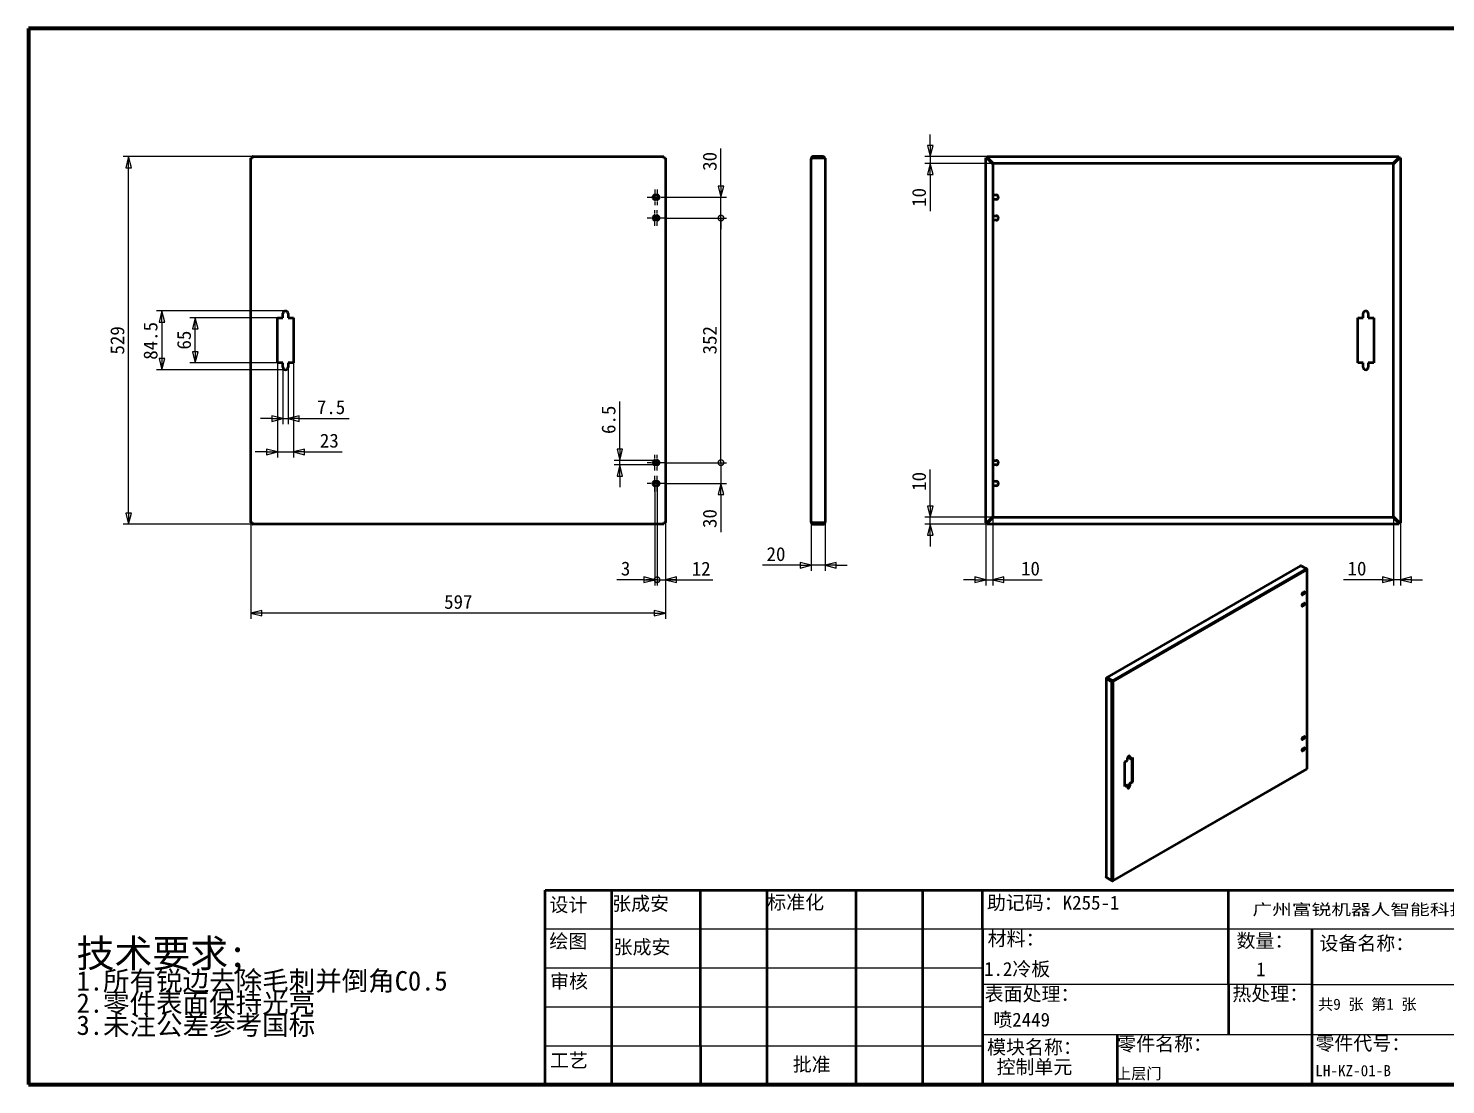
# Model space of a CAD drawing. Header units: millimetres. Extents: x 80 to 3394, y 80 to 1600.
# Drawn here: x 80 to 2121, y 80 to 1600 of the extents above; entities that cross this region are included whole.
import ezdxf
from ezdxf.enums import TextEntityAlignment as Align

# ---------------------------------------------------------------- set-up
doc = ezdxf.new("R2010")
doc.units = ezdxf.units.MM
doc.header["$LTSCALE"] = 8
doc.linetypes.add('CHAIN', pattern=[0.3543, 0.2362, -0.0295, 0.0591, -0.0295])
for name, color, linetype, lineweight in [('中心标记 (ISO)', 1, 'Continuous', 25), ('中心线 (ISO)', 1, 'Continuous', 25), ('可见 (ISO)', 7, 'Continuous', 50), ('可见窄的 (ISO)', 7, 'Continuous', 35), ('图框 (ISO)', 7, 'Continuous', 70), ('尺寸 (ISO)', 5, 'Continuous', 25), ('标题 (ISO)', 7, 'Continuous', 50), ('符号 (ISO)', 7, 'Continuous', 25)]:
    doc.layers.add(name, color=color, linetype=linetype, lineweight=lineweight)
doc.styles.add('文本样式126', font='', dxfattribs={"width": 1.3})
doc.styles.add('文本样式19', font='tahoma.ttf')
doc.styles.add('文本样式91', font='')
doc.styles.add('注释文本 (ISO)', font='')
doc.styles.get('文本样式126').set_extended_font_data('FangSong')
doc.styles.get('文本样式91').set_extended_font_data('FangSong')
doc.styles.get('注释文本 (ISO)').set_extended_font_data('FangSong')
doc.dimstyles.new('默认 (GB)', dxfattribs={"dimscale": 8, "dimtxt": 2.5, "dimasz": 2, "dimexe": 1, "dimexo": 0, "dimgap": 0.75, "dimtad": 1, "dimtoh": 1, "dimrnd": 1e-08, "dimdsep": 46, "dimtxsty": '注释文本 (ISO)', "dimblk": 'Filled-2', "dimcen": 0.09, "dimdle": 10, "dimclrd": 256, "dimclre": 256, "dimclrt": 256, "dimaunit": 1, "dimadec": 3, "dimazin": 2, "dimtfac": 0.52, "dimtmove": 0, "dimatfit": 3, "dimldrblk": 'Filled-1', "dimfxl": 0, "dimtolj": 1, "dimlwd": -1, "dimlwe": -1, "dimarcsym": 0})

# ---------------------------------------------------------------- blocks, each defined once
blk = doc.blocks.new('图框 A3-A4')
at = {"layer": '图框 (ISO)'}
for p, q in [((287, 200), (10, 200)), ((10, 200), (10, 10)), ((287, 10), (287, 200)), ((10, 10), (287, 10))]:
    blk.add_line(p, q, dxfattribs=at)
blk = doc.blocks.new('标题栏 GB1')
at = {"layer": '标题 (ISO)'}
for p, q in [((194.57, 65.23), (194.57, 72.23)), ((194.57, 72.23), (378.57, 72.23)), ((206.57, 65.23), (206.57, 72.23)), ((222.57, 65.23), (222.57, 72.23)), ((234.57, 65.23), (234.57, 72.23)), ((250.57, 65.23), (250.57, 72.23)), ((262.57, 65.23), (262.57, 72.23)), ((273.31, 65.23), (273.31, 72.23)), ((317.57, 65.23), (317.57, 72.23)), ((378.57, 72.23), (378.57, 65.23)), ((194.57, 37.23), (194.57, 65.23)), ((206.57, 37.23), (206.57, 65.23)), ((222.57, 44.23), (222.57, 65.23)), ((234.57, 37.23), (234.57, 65.23)), ((250.57, 37.23), (250.57, 65.23)), ((262.57, 37.23), (262.57, 65.23)), ((273.31, 65.23), (273.31, 37.23)), ((317.57, 55.23), (317.57, 65.23)), ((378.57, 65.23), (378.57, 37.23)), ((317.57, 55.23), (317.57, 46.23)), ((366.57, 53.06), (362.57, 52.06)), ((362.57, 52.06), (362.57, 49.06)), ((366.57, 48.06), (366.57, 53.06)), ((362.57, 49.06), (366.57, 48.06)), ((297.57, 46.23), (297.57, 37.23)), ((222.57, 44.23), (222.57, 37.23)), ((378.57, 37.23), (194.57, 37.23))]:
    blk.add_line(p, q, dxfattribs=at)
at = {"layer": '标题 (ISO)', "lineweight": 25}
for p, q in [((194.57, 65.23), (273.31, 65.23)), ((273.31, 65.23), (378.57, 65.23)), ((194.57, 58.23), (273.31, 58.23)), ((332.57, 55.23), (273.31, 55.23)), ((332.57, 55.23), (378.57, 55.23)), ((360.57, 55.23), (360.57, 46.23)), ((194.57, 51.23), (273.31, 51.23)), ((372.58, 53.56), (372.58, 47.56)), ((361.32, 50.56), (367.88, 50.56)), ((368.55, 50.56), (370.07, 50.56)), ((370.07, 50.56), (376.97, 50.56)), ((273.31, 46.23), (378.57, 46.23)), ((360.57, 46.23), (360.57, 37.23)), ((194.57, 44.23), (273.31, 44.23))]:
    blk.add_line(p, q, dxfattribs=at)
at = {"layer": '标题 (ISO)', "lineweight": 50}
blk.add_line((332.57, 65.23), (332.57, 37.23), dxfattribs=at)
at = {"layer": '标题 (ISO)'}
for radius in [2.5, 1.5]:
    blk.add_circle((372.57, 50.56), radius, dxfattribs=at)
at = {"layer": '标题 (ISO)', "style": '文本样式126', "width": 1.3}
blk.add_text('广州富锐机器人智能科技有限公司', height=2, dxfattribs=at).set_placement((348.5, 68.73), align=Align.MIDDLE_CENTER)
at = {"layer": '标题 (ISO)', "char_height": 2.5, "style": '注释文本 (ISO)'}
for s, insert, attachment_point in [('\\f仿宋|b0|i0;标准化', (234.57, 71.28), 1), ('助记码：K255-1', (274.11, 71.21), 1), ('\\f仿宋|b0|i0;设计', (195.38, 70.83), 1), ('张成安', (206.66, 71.05), 1), ('\\f仿宋|b0|i0;绘图', (195.35, 64.28), 1), ('\\f仿宋|b0|i0;材料：', (274.24, 64.72), 1), ('\\f仿宋|b0|i0;数量：', (319.04, 64.37), 1), ('张成安', (206.92, 63.22), 1), ('\\f仿宋|b0|i0;审核', (195.48, 57.07), 1), ('\\f仿宋|b0|i0;热处理：', (318.29, 54.82), 1), ('\\f仿宋|b0|i0;零件名称：', (297.57, 45.8), 1), ('\\f仿宋|b0|i0;零件代号：', (333.25, 45.9), 1), ('\\f仿宋|b0|i0;批准', (242.57, 40.73), 5)]:
    blk.add_mtext(s, dxfattribs=dict(at, insert=insert, attachment_point=attachment_point))
at = {"layer": '标题 (ISO)', "char_height": 2.5, "attachment_point": 1, "line_spacing_factor": 0.856364, "style": '注释文本 (ISO)'}
for s, insert in [('设备名称：\\P', (333.96, 63.91)), ('模块名称：\\P 控制单元', (274.14, 45.23))]:
    blk.add_mtext(s, dxfattribs=dict(at, insert=insert))
at = {"layer": '标题 (ISO)', "attachment_point": 1, "style": '注释文本 (ISO)'}
for s, insert, char_height, width in [('\\f仿宋|b0|i0;表面处理：', (273.7, 54.78), 2.5, 18.7135), ('\\f仿宋|b0|i0;\\H2.0000;共9 张 第1 张', (333.72, 52.69), 2, 27.2374), ('  共 3 套', (358.32, 43.18), 2.5, 17.7919), ('\\f仿宋|b0|i0;工艺', (195.45, 42.85), 2.5, 7.4854)]:
    blk.add_mtext(s, dxfattribs=dict(at, insert=insert, char_height=char_height, width=width))
at = {"layer": '标题 (ISO)'}
for tag, p, height, style in [('材料_001', (273.59, 56.78), 2.5, '注释文本 (ISO)'), ('描述_001', (333.22, 38.74), 2, '文本样式91'), ('零件代号_001', (297.35, 38.22), 2, '文本样式91')]:
    blk.add_attdef(tag, p, '', height=height, dxfattribs=dict(at, style=style))
at = {"layer": '标题 (ISO)', "style": '文本样式91'}
blk.add_attdef('热处理', text='', height=2, dxfattribs=at).set_placement((318.2, 50.63), align=Align.TOP_LEFT)
at = {"layer": '标题 (ISO)', "style": '文本样式19'}
for tag, p in [('工程核准人', (256.57, 40.73)), ('工程批准日期', (267.94, 40.73))]:
    blk.add_attdef(tag, text='', height=1, dxfattribs=at).set_placement(p, align=Align.MIDDLE_CENTER)
blk = doc.blocks.new('Filled-2')
at = {"color": 0}
for p, q in [((0, 0), (-1, 0.25)), ((-1, 0.25), (-1, -0.25)), ((-1, 0), (0, 0)), ((-1, -0.25), (0, 0))]:
    blk.add_line(p, q, dxfattribs=at)
at = {"color": 0, "flags": 128}
blk.add_lwpolyline([(-1, -0.25), (0, 0)], dxfattribs=at)
at = {"color": 0}
blk.add_solid([(-1, -0.25), (0, 0), (-1, 0.25), (-1, -0.25)], dxfattribs=at)
blk = doc.blocks.new('*D8')
at = {"layer": 'Defpoints', "color": 0}
for p in [(400.3, 888.9), (997.3, 888.9), (400.3, 758.5)]:
    blk.add_point(p, dxfattribs=at)
at = {"layer": '尺寸 (ISO)'}
for p, q in [((400.3, 888.9), (400.3, 750.5)), ((997.3, 888.9), (997.3, 750.5)), ((981.3, 758.5), (416.3, 758.5))]:
    blk.add_line(p, q, dxfattribs=at)
at = {"layer": '尺寸 (ISO)', "xscale": 16, "yscale": 16, "zscale": 16, "rotation": 180}
blk.add_blockref('Filled-2', (400.3, 758.5), dxfattribs=at)
at = {"layer": '尺寸 (ISO)', "xscale": 16, "yscale": 16, "zscale": 16}
blk.add_blockref('Filled-2', (997.3, 758.5), dxfattribs=at)
at = {"layer": '尺寸 (ISO)', "insert": (678.7, 784.7), "char_height": 20, "attachment_point": 1, "style": '注释文本 (ISO)'}
blk.add_mtext('\\A1;597', dxfattribs=at)
blk = doc.blocks.new('Filled-1')
at = {"color": 0}
for p, q in [((0, 0), (-1, 0.125)), ((-1, 0.125), (-1, -0.125)), ((-1, 0), (0, 0)), ((-1, -0.125), (0, 0))]:
    blk.add_line(p, q, dxfattribs=at)
at = {"color": 0, "flags": 128}
blk.add_lwpolyline([(-1, -0.125), (0, 0)], dxfattribs=at)
at = {"color": 0}
blk.add_solid([(-1, -0.125), (0, 0), (-1, 0.125), (-1, -0.125)], dxfattribs=at)
blk = doc.blocks.new('*D9')
at = {"layer": 'Defpoints', "color": 0}
for p in [(224.3, 1415.5), (402.7, 1415.5), (402.7, 886.5)]:
    blk.add_point(p, dxfattribs=at)
at = {"layer": '尺寸 (ISO)'}
for p, q in [((402.7, 1415.5), (216.3, 1415.5)), ((224.3, 902.5), (224.3, 1399.5)), ((402.7, 886.5), (216.3, 886.5))]:
    blk.add_line(p, q, dxfattribs=at)
at = {"layer": '尺寸 (ISO)', "xscale": 16, "yscale": 16, "zscale": 16}
for p, rotation in [((224.3, 1415.5), 90), ((224.3, 886.5), 270)]:
    blk.add_blockref('Filled-2', p, dxfattribs=dict(at, rotation=rotation))
at = {"layer": '尺寸 (ISO)', "insert": (198.1, 1130.6), "char_height": 20, "attachment_point": 1, "rotation": 90, "style": '注释文本 (ISO)'}
blk.add_mtext('\\A1;529', dxfattribs=at)
blk = doc.blocks.new('*D10')
at = {"layer": 'Defpoints', "color": 0}
for p in [(450.3, 1193.3), (272.3, 1108.8), (450.3, 1108.8)]:
    blk.add_point(p, dxfattribs=at)
at = {"layer": '尺寸 (ISO)'}
for p, q in [((450.3, 1193.3), (264.3, 1193.3)), ((272.3, 1177.3), (272.3, 1124.8)), ((450.3, 1108.8), (264.3, 1108.8))]:
    blk.add_line(p, q, dxfattribs=at)
at = {"layer": '尺寸 (ISO)', "xscale": 16, "yscale": 16, "zscale": 16}
for p, rotation in [((272.3, 1193.3), 90), ((272.3, 1108.8), 270)]:
    blk.add_blockref('Filled-2', p, dxfattribs=dict(at, rotation=rotation))
at = {"layer": '尺寸 (ISO)', "insert": (245.9, 1123.1), "char_height": 20, "attachment_point": 1, "rotation": 90, "style": '注释文本 (ISO)'}
blk.add_mtext('\\A1;84.5', dxfattribs=at)
blk = doc.blocks.new('*D11')
at = {"layer": 'Defpoints', "color": 0}
for p in [(438.8, 1118.5), (461.8, 1118.5), (461.8, 990.5)]:
    blk.add_point(p, dxfattribs=at)
at = {"layer": '尺寸 (ISO)'}
for p, q in [((438.8, 1118.5), (438.8, 982.5)), ((461.8, 1118.5), (461.8, 982.5)), ((422.8, 990.5), (406.8, 990.5)), ((438.8, 990.5), (461.8, 990.5)), ((477.8, 990.5), (531.7, 990.5))]:
    blk.add_line(p, q, dxfattribs=at)
at = {"layer": '尺寸 (ISO)', "xscale": 16, "yscale": 16, "zscale": 16}
blk.add_blockref('Filled-2', (438.8, 990.5), dxfattribs=at)
at = {"layer": '尺寸 (ISO)', "xscale": 16, "yscale": 16, "zscale": 16, "rotation": 180}
blk.add_blockref('Filled-2', (461.8, 990.5), dxfattribs=at)
at = {"layer": '尺寸 (ISO)', "insert": (499.8, 1016.7), "char_height": 20, "attachment_point": 1, "style": '注释文本 (ISO)'}
blk.add_mtext('\\A1;23', dxfattribs=at)
blk = doc.blocks.new('*D12')
at = {"layer": 'Defpoints', "color": 0}
for p in [(446.5, 1112.5), (454, 1112.5), (454, 1038.5)]:
    blk.add_point(p, dxfattribs=at)
at = {"layer": '尺寸 (ISO)'}
for p, q in [((446.5, 1112.5), (446.5, 1030.5)), ((454, 1112.5), (454, 1030.5)), ((430.5, 1038.5), (414.5, 1038.5)), ((446.5, 1038.5), (454, 1038.5)), ((470, 1038.5), (541.8, 1038.5))]:
    blk.add_line(p, q, dxfattribs=at)
at = {"layer": '尺寸 (ISO)', "xscale": 16, "yscale": 16, "zscale": 16}
blk.add_blockref('Filled-2', (446.5, 1038.5), dxfattribs=at)
at = {"layer": '尺寸 (ISO)', "xscale": 16, "yscale": 16, "zscale": 16, "rotation": 180}
blk.add_blockref('Filled-2', (454, 1038.5), dxfattribs=at)
at = {"layer": '尺寸 (ISO)', "insert": (495.5, 1064.9), "char_height": 20, "attachment_point": 1, "style": '注释文本 (ISO)'}
blk.add_mtext('\\A1;7.5', dxfattribs=at)
blk = doc.blocks.new('*D13')
at = {"layer": 'Defpoints', "color": 0}
for p in [(320.3, 1183.5), (438.8, 1183.5), (438.8, 1118.5)]:
    blk.add_point(p, dxfattribs=at)
at = {"layer": '尺寸 (ISO)'}
for p, q in [((438.8, 1183.5), (312.3, 1183.5)), ((320.3, 1134.5), (320.3, 1167.5)), ((438.8, 1118.5), (312.3, 1118.5))]:
    blk.add_line(p, q, dxfattribs=at)
at = {"layer": '尺寸 (ISO)', "xscale": 16, "yscale": 16, "zscale": 16}
for p, rotation in [((320.3, 1183.5), 90), ((320.3, 1118.5), 270)]:
    blk.add_blockref('Filled-2', p, dxfattribs=dict(at, rotation=rotation))
at = {"layer": '尺寸 (ISO)', "insert": (294.1, 1137.8), "char_height": 20, "attachment_point": 1, "rotation": 90, "style": '注释文本 (ISO)'}
blk.add_mtext('\\A1;65', dxfattribs=at)
blk = doc.blocks.new('_DotSmall')
at = {"color": 0, "linetype": 'ByBlock', "const_width": 0.5}
blk.add_lwpolyline([(-0.0625, 0, 1), (0.0625, 0, 1)], format="xyb", close=True, dxfattribs=at)
blk = doc.blocks.new('*D14')
at = {"layer": 'Defpoints', "color": 0}
for p in [(996.5, 975), (1077.3, 975), (996.5, 945)]:
    blk.add_point(p, dxfattribs=at)
at = {"layer": '尺寸 (ISO)'}
for p, q in [((1077.3, 975), (1077.3, 1007)), ((996.5, 975), (1085.3, 975)), ((1077.3, 975), (1077.3, 945)), ((996.5, 945), (1085.3, 945)), ((1077.3, 929), (1077.3, 875))]:
    blk.add_line(p, q, dxfattribs=at)
at = {"layer": '尺寸 (ISO)', "xscale": 16, "yscale": 16, "zscale": 16}
for name, p, rotation in [('_DotSmall', (1077.3, 975), 270), ('Filled-2', (1077.3, 945), 90)]:
    blk.add_blockref(name, p, dxfattribs=dict(at, rotation=rotation))
at = {"layer": '尺寸 (ISO)', "insert": (1051.1, 881), "char_height": 20, "attachment_point": 1, "rotation": 90, "style": '注释文本 (ISO)'}
blk.add_mtext('\\A1;30', dxfattribs=at)
blk = doc.blocks.new('*D16')
at = {"layer": 'Defpoints', "color": 0}
for p in [(996.5, 1327), (1077.3, 1327), (996.5, 975)]:
    blk.add_point(p, dxfattribs=at)
at = {"layer": '尺寸 (ISO)'}
for p, q in [((996.5, 1327), (1085.3, 1327)), ((1077.3, 975), (1077.3, 1327)), ((996.5, 975), (1085.3, 975))]:
    blk.add_line(p, q, dxfattribs=at)
at = {"layer": '尺寸 (ISO)', "xscale": 16, "yscale": 16, "zscale": 16}
for p, rotation in [((1077.3, 1327), 90), ((1077.3, 975), 270)]:
    blk.add_blockref('_DotSmall', p, dxfattribs=dict(at, rotation=rotation))
at = {"layer": '尺寸 (ISO)', "insert": (1051.1, 1130.8), "char_height": 20, "attachment_point": 1, "rotation": 90, "style": '注释文本 (ISO)'}
blk.add_mtext('\\A1;352', dxfattribs=at)
blk = doc.blocks.new('*D17')
at = {"layer": 'Defpoints', "color": 0}
for p in [(996.5, 1357), (1077.3, 1357), (996.5, 1327)]:
    blk.add_point(p, dxfattribs=at)
at = {"layer": '尺寸 (ISO)'}
for p, q in [((1077.3, 1373), (1077.3, 1427.1)), ((996.5, 1357), (1085.3, 1357)), ((1077.3, 1327), (1077.3, 1357)), ((996.5, 1327), (1085.3, 1327)), ((1077.3, 1327), (1077.3, 1311))]:
    blk.add_line(p, q, dxfattribs=at)
at = {"layer": '尺寸 (ISO)', "xscale": 16, "yscale": 16, "zscale": 16}
for name, p, rotation in [('Filled-2', (1077.3, 1357), 270), ('_DotSmall', (1077.3, 1327), 90)]:
    blk.add_blockref(name, p, dxfattribs=dict(at, rotation=rotation))
at = {"layer": '尺寸 (ISO)', "insert": (1051.1, 1395), "char_height": 20, "attachment_point": 1, "rotation": 90, "style": '注释文本 (ISO)'}
blk.add_mtext('\\A1;30', dxfattribs=at)
blk = doc.blocks.new('*D18')
at = {"layer": 'Defpoints', "color": 0}
for p in [(982.3, 941.8), (985.3, 941.8), (985.3, 806.5)]:
    blk.add_point(p, dxfattribs=at)
at = {"layer": '尺寸 (ISO)'}
for p, q in [((982.3, 941.8), (982.3, 798.5)), ((985.3, 941.8), (985.3, 798.5)), ((966.3, 806.5), (927.2, 806.5)), ((985.3, 806.5), (982.3, 806.5)), ((985.3, 806.5), (1017.3, 806.5))]:
    blk.add_line(p, q, dxfattribs=at)
at = {"layer": '尺寸 (ISO)', "xscale": 16, "yscale": 16, "zscale": 16}
blk.add_blockref('Filled-2', (982.3, 806.5), dxfattribs=at)
at = {"layer": '尺寸 (ISO)', "xscale": 16, "yscale": 16, "zscale": 16, "rotation": 180}
blk.add_blockref('_DotSmall', (985.3, 806.5), dxfattribs=at)
at = {"layer": '尺寸 (ISO)', "insert": (933.2, 832.7), "char_height": 20, "attachment_point": 1, "style": '注释文本 (ISO)'}
blk.add_mtext('\\A1;3', dxfattribs=at)
blk = doc.blocks.new('*D19')
at = {"layer": 'Defpoints', "color": 0}
for p in [(985.3, 941.8), (997.3, 888.9), (997.3, 806.5)]:
    blk.add_point(p, dxfattribs=at)
at = {"layer": '尺寸 (ISO)'}
for p, q in [((985.3, 941.8), (985.3, 798.5)), ((997.3, 888.9), (997.3, 798.5)), ((985.3, 806.5), (969.3, 806.5)), ((985.3, 806.5), (997.3, 806.5)), ((1013.3, 806.5), (1065.4, 806.5))]:
    blk.add_line(p, q, dxfattribs=at)
at = {"layer": '尺寸 (ISO)', "xscale": 16, "yscale": 16, "zscale": 16}
blk.add_blockref('_DotSmall', (985.3, 806.5), dxfattribs=at)
at = {"layer": '尺寸 (ISO)', "xscale": 16, "yscale": 16, "zscale": 16, "rotation": 180}
blk.add_blockref('Filled-2', (997.3, 806.5), dxfattribs=at)
at = {"layer": '尺寸 (ISO)', "insert": (1035.3, 832.5), "char_height": 20, "attachment_point": 1, "style": '注释文本 (ISO)'}
blk.add_mtext('\\A1;12', dxfattribs=at)
blk = doc.blocks.new('*D20')
at = {"layer": 'Defpoints', "color": 0}
for p in [(931.7, 978.3), (982.3, 978.3), (982.3, 971.8)]:
    blk.add_point(p, dxfattribs=at)
at = {"layer": '尺寸 (ISO)'}
for p, q in [((931.7, 994.3), (931.7, 1063)), ((982.3, 978.3), (923.7, 978.3)), ((982.3, 971.8), (923.7, 971.8)), ((931.7, 971.8), (931.7, 978.3)), ((931.7, 955.8), (931.7, 939.8))]:
    blk.add_line(p, q, dxfattribs=at)
at = {"layer": '尺寸 (ISO)', "xscale": 16, "yscale": 16, "zscale": 16}
for p, rotation in [((931.7, 978.3), 270), ((931.7, 971.8), 90)]:
    blk.add_blockref('Filled-2', p, dxfattribs=dict(at, rotation=rotation))
at = {"layer": '尺寸 (ISO)', "insert": (905.4, 1016.3), "char_height": 20, "attachment_point": 1, "rotation": 90, "style": '注释文本 (ISO)'}
blk.add_mtext('\\A1;6.5', dxfattribs=at)
blk = doc.blocks.new('*D21')
at = {"layer": 'Defpoints', "color": 0}
for p in [(1207.3, 889.8), (1227.3, 888.9), (1207.3, 827.3)]:
    blk.add_point(p, dxfattribs=at)
at = {"layer": '尺寸 (ISO)'}
for p, q in [((1207.3, 889.8), (1207.3, 819.3)), ((1227.3, 888.9), (1227.3, 819.3)), ((1191.3, 827.3), (1137, 827.3)), ((1227.3, 827.3), (1207.3, 827.3)), ((1243.3, 827.3), (1259.3, 827.3))]:
    blk.add_line(p, q, dxfattribs=at)
at = {"layer": '尺寸 (ISO)', "xscale": 16, "yscale": 16, "zscale": 16}
blk.add_blockref('Filled-2', (1207.3, 827.3), dxfattribs=at)
at = {"layer": '尺寸 (ISO)', "xscale": 16, "yscale": 16, "zscale": 16, "rotation": 180}
blk.add_blockref('Filled-2', (1227.3, 827.3), dxfattribs=at)
at = {"layer": '尺寸 (ISO)', "insert": (1143, 853.5), "char_height": 20, "attachment_point": 1, "style": '注释文本 (ISO)'}
blk.add_mtext('\\A1;20', dxfattribs=at)
blk = doc.blocks.new('*D22')
at = {"layer": 'Defpoints', "color": 0}
for p in [(1458.7, 888.6), (1468.7, 897.4), (1458.7, 806.5)]:
    blk.add_point(p, dxfattribs=at)
at = {"layer": '尺寸 (ISO)'}
for p, q in [((1458.7, 888.6), (1458.7, 798.5)), ((1468.7, 897.4), (1468.7, 798.5)), ((1442.7, 806.5), (1426.7, 806.5)), ((1458.7, 806.5), (1468.7, 806.5)), ((1484.7, 806.5), (1539.8, 806.5))]:
    blk.add_line(p, q, dxfattribs=at)
at = {"layer": '尺寸 (ISO)', "xscale": 16, "yscale": 16, "zscale": 16}
blk.add_blockref('Filled-2', (1458.7, 806.5), dxfattribs=at)
at = {"layer": '尺寸 (ISO)', "xscale": 16, "yscale": 16, "zscale": 16, "rotation": 180}
blk.add_blockref('Filled-2', (1468.7, 806.5), dxfattribs=at)
at = {"layer": '尺寸 (ISO)', "insert": (1509.4, 832.7), "char_height": 20, "attachment_point": 1, "style": '注释文本 (ISO)'}
blk.add_mtext('\\A1;10', dxfattribs=at)
blk = doc.blocks.new('*D23')
at = {"layer": 'Defpoints', "color": 0}
for p in [(1378.7, 886.5), (1460.8, 886.5), (1469.6, 896.5)]:
    blk.add_point(p, dxfattribs=at)
at = {"layer": '尺寸 (ISO)'}
for p, q in [((1378.7, 912.5), (1378.7, 965)), ((1469.6, 896.5), (1370.7, 896.5)), ((1460.8, 886.5), (1370.7, 886.5)), ((1378.7, 886.5), (1378.7, 896.5)), ((1378.7, 870.5), (1378.7, 854.5))]:
    blk.add_line(p, q, dxfattribs=at)
at = {"layer": '尺寸 (ISO)', "xscale": 16, "yscale": 16, "zscale": 16}
for p, rotation in [((1378.7, 896.5), 270), ((1378.7, 886.5), 90)]:
    blk.add_blockref('Filled-2', p, dxfattribs=dict(at, rotation=rotation))
at = {"layer": '尺寸 (ISO)', "insert": (1352.5, 934.5), "char_height": 20, "attachment_point": 1, "rotation": 90, "style": '注释文本 (ISO)'}
blk.add_mtext('\\A1;10', dxfattribs=at)
blk = doc.blocks.new('*D24')
at = {"layer": 'Defpoints', "color": 0}
for p in [(2045.7, 897.4), (2055.7, 888.6), (2055.7, 806.5)]:
    blk.add_point(p, dxfattribs=at)
at = {"layer": '尺寸 (ISO)'}
for p, q in [((2045.7, 897.4), (2045.7, 798.5)), ((2055.7, 888.6), (2055.7, 798.5)), ((2029.7, 806.5), (1973.6, 806.5)), ((2055.7, 806.5), (2045.7, 806.5)), ((2071.7, 806.5), (2087.7, 806.5))]:
    blk.add_line(p, q, dxfattribs=at)
at = {"layer": '尺寸 (ISO)', "xscale": 16, "yscale": 16, "zscale": 16}
blk.add_blockref('Filled-2', (2045.7, 806.5), dxfattribs=at)
at = {"layer": '尺寸 (ISO)', "xscale": 16, "yscale": 16, "zscale": 16, "rotation": 180}
blk.add_blockref('Filled-2', (2055.7, 806.5), dxfattribs=at)
at = {"layer": '尺寸 (ISO)', "insert": (1979.6, 832.7), "char_height": 20, "attachment_point": 1, "style": '注释文本 (ISO)'}
blk.add_mtext('\\A1;10', dxfattribs=at)
blk = doc.blocks.new('*D25')
at = {"layer": 'Defpoints', "color": 0}
for p in [(1460.8, 1415.5), (1378.7, 1405.5), (1469.6, 1405.5)]:
    blk.add_point(p, dxfattribs=at)
at = {"layer": '尺寸 (ISO)'}
for p, q in [((1378.7, 1431.5), (1378.7, 1447.5)), ((1460.8, 1415.5), (1370.7, 1415.5)), ((1378.7, 1415.5), (1378.7, 1405.5)), ((1469.6, 1405.5), (1370.7, 1405.5)), ((1378.7, 1389.5), (1378.7, 1337.1))]:
    blk.add_line(p, q, dxfattribs=at)
at = {"layer": '尺寸 (ISO)', "xscale": 16, "yscale": 16, "zscale": 16}
for p, rotation in [((1378.7, 1415.5), 270), ((1378.7, 1405.5), 90)]:
    blk.add_blockref('Filled-2', p, dxfattribs=dict(at, rotation=rotation))
at = {"layer": '尺寸 (ISO)', "insert": (1352.5, 1343.1), "char_height": 20, "attachment_point": 1, "rotation": 90, "style": '注释文本 (ISO)'}
blk.add_mtext('\\A1;10', dxfattribs=at)
blk = doc.blocks.new('加工')
at = {"layer": '符号 (ISO)', "insert": (-36.68, 11.05), "char_height": 2.5, "width": 80.4946, "attachment_point": 1, "line_spacing_factor": 0.683636, "style": '注释文本 (ISO)'}
blk.add_mtext('{\\H2x;技术要求;\\P\\H0.7x;1.所有锐边去除毛刺并倒角C0.5\\H2.125x; \\H0.47059x;\\P2.零件表面保持光亮\\H1.8404x; \\H0.54337x;\\P3.未注公差参考国标\\H1.8095x; }', dxfattribs=at)

msp = doc.modelspace()

# ---------------------------------------------------------------- linework, layer by layer
at = {"layer": '中心标记 (ISO)', "linetype": 'CHAIN', "ltscale": 3.125171}
for p, q in [((982.282, 1368.27), (982.282, 1345.77)), ((985.282, 1368.27), (985.282, 1345.77)), ((982.282, 1315.77), (982.282, 1338.27)), ((985.282, 1315.77), (985.282, 1338.27)), ((982.282, 963.77), (982.282, 986.27)), ((985.282, 963.77), (985.282, 986.27)), ((982.282, 933.77), (982.282, 956.27)), ((985.282, 933.77), (985.282, 956.27))]:
    msp.add_line(p, q, dxfattribs=at)
at = {"layer": '中心线 (ISO)', "linetype": 'CHAIN', "ltscale": 3.541874}
for p, q in [((971.032, 1357.02), (996.532, 1357.02)), ((996.532, 1327.02), (971.032, 1327.02)), ((996.532, 975.02), (971.032, 975.02)), ((996.532, 945.02), (971.032, 945.02))]:
    msp.add_line(p, q, dxfattribs=at)
at = {"layer": '可见 (ISO)'}
for p, q in [((400.282, 1413.471), (400.282, 1413.12)), ((401.482, 1413.471), (400.282, 1413.471)), ((402.682, 1413.12), (400.282, 1413.12)), ((400.282, 888.92), (400.282, 1413.12)), ((401.834, 1413.12), (401.482, 1413.471)), ((401.482, 1413.12), (401.482, 1413.471)), ((402.682, 1415.52), (402.331, 1415.52)), ((402.331, 1414.32), (402.331, 1415.52)), ((402.682, 1413.968), (402.331, 1414.32)), ((402.682, 1414.32), (402.331, 1414.32)), ((402.682, 1415.52), (402.682, 1413.12)), ((402.682, 1415.52), (994.882, 1415.52)), ((995.234, 1415.52), (994.882, 1415.52)), ((994.882, 1413.12), (994.882, 1415.52)), ((994.882, 1413.968), (995.234, 1414.32)), ((994.882, 1414.32), (995.234, 1414.32)), ((997.282, 1413.12), (994.882, 1413.12)), ((995.234, 1414.32), (995.234, 1415.52)), ((995.731, 1413.12), (996.082, 1413.471)), ((996.082, 1413.471), (997.282, 1413.471)), ((996.082, 1413.12), (996.082, 1413.471)), ((997.282, 1413.12), (997.282, 1413.471)), ((997.282, 1413.12), (997.282, 888.92)), ((1208.018, 1413.12), (1207.315, 1413.12)), ((1207.315, 1413.12), (1207.315, 1412.271)), ((1207.315, 889.768), (1207.315, 1412.271)), ((1224.915, 1415.52), (1209.715, 1415.52)), ((1224.915, 1414.32), (1209.715, 1414.32)), ((1209.715, 1413.471), (1224.915, 1413.471)), ((1224.915, 1414.32), (1224.915, 1415.52)), ((1224.915, 1413.471), (1224.915, 1413.12)), ((1227.315, 1413.12), (1224.915, 1413.12)), ((1227.315, 1413.12), (1227.315, 888.92)), ((1458.72, 1413.471), (1459.92, 1413.471)), ((1458.72, 888.568), (1458.72, 1413.471)), ((1459.92, 1413.471), (1461.12, 1412.271)), ((1461.12, 1413.12), (1460.272, 1413.12)), ((1460.769, 1414.32), (1460.769, 1415.52)), ((1460.769, 1415.52), (2053.672, 1415.52)), ((1460.769, 1414.32), (1461.969, 1413.12)), ((1461.12, 1413.12), (1461.12, 1413.968)), ((1461.12, 1412.271), (1468.72, 1404.671)), ((1469.569, 1405.52), (1461.969, 1413.12)), ((2052.472, 1413.12), (2044.872, 1405.52)), ((2045.72, 1404.671), (2053.32, 1412.271)), ((2053.672, 1414.32), (2052.472, 1413.12)), ((2053.32, 1413.12), (2053.32, 1413.968)), ((2054.52, 1413.471), (2053.32, 1412.271)), ((2053.32, 1413.12), (2054.169, 1413.12)), ((2053.672, 1415.52), (2053.672, 1414.32)), ((2054.52, 1413.471), (2055.72, 1413.471)), ((2055.72, 1413.471), (2055.72, 888.568)), ((1468.72, 1404.671), (1468.72, 897.368)), ((2044.872, 1405.52), (1469.569, 1405.52)), ((2045.72, 897.368), (2045.72, 1404.671)), ((982.282, 1360.27), (985.282, 1360.27)), ((985.282, 1353.77), (982.282, 1353.77)), ((987.282, 1359.582), (987.282, 1354.458)), ((1470.72, 1360.27), (1473.72, 1360.27)), ((1473.72, 1353.77), (1470.72, 1353.77)), ((982.282, 1330.27), (985.282, 1330.27)), ((987.282, 1329.582), (987.282, 1324.458)), ((1470.72, 1330.27), (1473.72, 1330.27)), ((985.282, 1323.77), (982.282, 1323.77)), ((1473.72, 1323.77), (1470.72, 1323.77)), ((446.532, 1183.52), (446.532, 1189.52)), ((454.032, 1189.52), (454.032, 1183.52)), ((2001.97, 1183.52), (2001.97, 1189.52)), ((2009.47, 1189.52), (2009.47, 1183.52)), ((438.782, 1183.52), (446.532, 1183.52)), ((438.782, 1118.52), (438.782, 1183.52)), ((454.032, 1183.52), (461.782, 1183.52)), ((461.782, 1183.52), (461.782, 1118.52)), ((1994.22, 1183.52), (2001.97, 1183.52)), ((1994.22, 1118.52), (1994.22, 1183.52)), ((2009.47, 1183.52), (2017.22, 1183.52)), ((2017.22, 1183.52), (2017.22, 1118.52)), ((446.532, 1118.52), (438.782, 1118.52)), ((446.532, 1112.52), (446.532, 1118.52)), ((461.782, 1118.52), (454.032, 1118.52)), ((454.032, 1118.52), (454.032, 1112.52)), ((2001.97, 1118.52), (1994.22, 1118.52)), ((2001.97, 1112.52), (2001.97, 1118.52)), ((2017.22, 1118.52), (2009.47, 1118.52)), ((2009.47, 1118.52), (2009.47, 1112.52)), ((982.282, 978.27), (985.282, 978.27)), ((985.282, 971.77), (982.282, 971.77)), ((987.282, 977.582), (987.282, 972.458)), ((1470.72, 978.27), (1473.72, 978.27)), ((1473.72, 971.77), (1470.72, 971.77)), ((982.282, 948.27), (985.282, 948.27)), ((985.282, 941.77), (982.282, 941.77)), ((987.282, 947.582), (987.282, 942.458)), ((1470.72, 948.27), (1473.72, 948.27)), ((1473.72, 941.77), (1470.72, 941.77)), ((400.282, 888.92), (400.282, 888.568)), ((400.282, 888.92), (402.682, 888.92)), ((401.482, 888.568), (400.282, 888.568)), ((401.834, 888.92), (401.482, 888.568)), ((401.482, 888.92), (401.482, 888.568)), ((402.682, 888.071), (402.331, 887.72)), ((402.682, 887.72), (402.331, 887.72)), ((402.331, 887.72), (402.331, 886.52)), ((402.331, 886.52), (402.682, 886.52)), ((402.682, 888.92), (402.682, 886.52)), ((994.882, 886.52), (402.682, 886.52)), ((994.882, 886.52), (994.882, 888.92)), ((994.882, 888.92), (997.282, 888.92)), ((994.882, 888.071), (995.234, 887.72)), ((994.882, 887.72), (995.234, 887.72)), ((994.882, 886.52), (995.234, 886.52)), ((995.234, 887.72), (995.234, 886.52)), ((995.731, 888.92), (996.082, 888.568)), ((996.082, 888.92), (996.082, 888.568)), ((996.082, 888.568), (997.282, 888.568)), ((997.282, 888.568), (997.282, 888.92)), ((1207.315, 889.768), (1207.315, 888.92)), ((1208.018, 888.92), (1207.315, 888.92)), ((1224.915, 888.568), (1209.715, 888.568)), ((1224.915, 887.72), (1209.715, 887.72)), ((1209.715, 886.52), (1224.915, 886.52)), ((1224.915, 888.92), (1224.915, 888.568)), ((1224.915, 888.92), (1227.315, 888.92)), ((1224.915, 887.72), (1224.915, 886.52)), ((1459.92, 888.568), (1458.72, 888.568)), ((1459.92, 888.568), (1461.12, 889.768)), ((1461.12, 888.92), (1460.272, 888.92)), ((1460.769, 887.72), (1461.969, 888.92)), ((1460.769, 886.52), (1460.769, 887.72)), ((2053.672, 886.52), (1460.769, 886.52)), ((1468.72, 897.368), (1461.12, 889.768)), ((1461.12, 888.92), (1461.12, 888.071)), ((1461.969, 888.92), (1469.569, 896.52)), ((1469.569, 896.52), (2044.872, 896.52)), ((2044.872, 896.52), (2052.472, 888.92)), ((2053.32, 889.768), (2045.72, 897.368)), ((2053.672, 887.72), (2052.472, 888.92)), ((2054.52, 888.568), (2053.32, 889.768)), ((2053.32, 888.92), (2054.169, 888.92)), ((2053.32, 888.92), (2053.32, 888.071)), ((2053.672, 887.72), (2053.672, 886.52)), ((2055.72, 888.568), (2054.52, 888.568)), ((1912.061, 826.731), (1632.893, 665.969)), ((1913.024, 826.748), (1920.189, 822.621)), ((1920.189, 822.621), (1920.024, 822.526)), ((1920.189, 822.416), (1920.189, 822.621)), ((1921.155, 822.061), (1920.189, 822.617)), ((1920.738, 821.821), (1921.155, 822.061)), ((1920.825, 821.68), (1921.155, 821.869)), ((1921.155, 821.869), (1921.155, 822.061)), ((1921.624, 535.512), (1921.624, 821.218)), ((1914.65, 785.124), (1916.064, 785.939)), ((1915.215, 788.341), (1916.629, 789.155)), ((1916.629, 785.613), (1915.215, 784.798)), ((1914.65, 768.773), (1916.064, 769.588)), ((1915.215, 771.99), (1916.629, 772.805)), ((1916.629, 769.262), (1915.215, 768.447)), ((1632.092, 664.583), (1632.092, 378.878)), ((1632.889, 664.583), (1632.561, 664.772)), ((1632.561, 664.123), (1639.726, 659.997)), ((1633.527, 665.139), (1632.961, 665.465)), ((1632.961, 665.465), (1636.544, 663.386)), ((1640.292, 660.323), (1633.127, 664.449)), ((1640.692, 661.67), (1633.527, 665.796)), ((1640.692, 661.016), (1633.527, 665.142)), ((1633.527, 665.139), (1637.109, 663.06)), ((1637.109, 663.06), (1636.544, 663.386)), ((1637.109, 663.06), (1637.126, 663.07)), ((1640.292, 660.323), (1639.726, 659.997)), ((1640.292, 660.131), (1639.726, 659.806)), ((1639.726, 659.997), (1639.726, 659.806)), ((1640.292, 660.131), (1640.292, 660.323)), ((1640.858, 661.765), (1640.692, 661.67)), ((1640.692, 661.016), (1640.692, 661.67)), ((1640.858, 661.111), (1640.692, 661.016)), ((1640.858, 661.111), (1640.858, 661.765)), ((1641.424, 660.131), (1641.989, 659.806)), ((1914.65, 576.922), (1916.064, 577.737)), ((1915.215, 580.139), (1916.629, 580.953)), ((1916.629, 577.411), (1915.215, 576.596)), ((1665.63, 548.932), (1665.63, 552.202)), ((1666.196, 551.876), (1666.196, 548.606)), ((1914.65, 560.571), (1916.064, 561.386)), ((1915.215, 563.788), (1916.629, 564.603)), ((1916.629, 561.06), (1915.215, 560.245)), ((1641.656, 373.365), (1920.822, 534.126)), ((1659.007, 544.466), (1662.66, 546.57)), ((1659.007, 509.039), (1659.007, 544.466)), ((1662.66, 546.57), (1662.66, 549.84)), ((1666.196, 548.606), (1665.63, 548.932)), ((1666.196, 548.606), (1669.849, 550.71)), ((1669.284, 515.609), (1669.284, 550.384)), ((1669.849, 550.71), (1669.849, 515.283)), ((1659.007, 509.691), (1662.095, 511.469)), ((1662.66, 511.143), (1659.007, 509.039)), ((1662.66, 511.143), (1662.095, 511.469)), ((1662.66, 507.873), (1662.66, 511.143)), ((1665.63, 513.505), (1669.284, 515.609)), ((1665.63, 513.505), (1666.196, 513.179)), ((1665.63, 510.235), (1665.63, 513.505)), ((1669.849, 515.283), (1666.196, 513.179)), ((1666.196, 513.179), (1666.196, 509.909)), ((1669.849, 515.283), (1669.284, 515.609)), ((1639.726, 373.909), (1632.561, 378.035)), ((1633.527, 377.474), (1640.692, 373.348)), ((1639.726, 374.1), (1639.726, 373.909)), ((1639.905, 374.011), (1639.726, 373.909)), ((1640.692, 373.835), (1640.692, 373.348)), ((1640.692, 373.348), (1640.858, 373.444)), ((1640.858, 373.83), (1640.858, 373.444))]:
    msp.add_line(p, q, dxfattribs=at)
for centre, radius, start, end in [((1209.715, 1413.12), 1.2, 90, 170.634461), ((1224.915, 1413.12), 2.4, 0, 90), ((1224.915, 1413.12), 1.2, 0, 90), ((982.282, 1357.02), 3.25, 90, 270), ((985.282, 1357.02), 3.25, 270, 90), ((1470.72, 1357.02), 3.25, 90, 127.979872), ((1470.72, 1357.02), 3.25, 232.020128, 270), ((1473.72, 1357.02), 3.25, 270, 90), ((982.282, 1327.02), 3.25, 90, 270), ((985.282, 1327.02), 3.25, 270, 90), ((1470.72, 1327.02), 3.25, 90, 127.979872), ((1473.72, 1327.02), 3.25, 270, 90), ((1470.72, 1327.02), 3.25, 232.020128, 270), ((450.282, 1189.52), 3.75, 0, 180), ((2005.72, 1189.52), 3.75, 0, 180), ((450.282, 1112.52), 3.75, 180, 0), ((2005.72, 1112.52), 3.75, 180, 0), ((982.282, 975.02), 3.25, 90, 270), ((985.282, 975.02), 3.25, 270, 90), ((1470.72, 975.02), 3.25, 90, 127.979872), ((1470.72, 975.02), 3.25, 232.020128, 270), ((1473.72, 975.02), 3.25, 270, 90), ((982.282, 945.02), 3.25, 90, 270), ((985.282, 945.02), 3.25, 270, 90), ((1470.72, 945.02), 3.25, 90, 127.979872), ((1470.72, 945.02), 3.25, 232.020128, 270), ((1473.72, 945.02), 3.25, 270, 90), ((1209.715, 888.92), 1.2, 189.365539, 270), ((1224.915, 888.92), 2.4, 270, 0), ((1224.915, 888.92), 1.2, 270, 0)]:
    msp.add_arc(centre, radius, start, end, dxfattribs=at)
for centre, major_axis, ratio, start_param, end_param in [((1920.024, 821.218), (0.798, -1.387), 0.57809312, 0.78733187, 2.3581282), ((1920.024, 821.218), (1.6, 0), 0.5758617, 5.49778714, 7.06858347), ((1915.215, 786.57), (-1.081, -1.878), 0.57809312, 3.92505711, 7.06664976), ((1914.65, 786.895), (-1.081, -1.878), 0.57809312, 0.26362517, 0.78346445), ((1916.064, 787.71), (1.081, 1.878), 0.57809312, 3.92505711, 6.01956014), ((1916.629, 787.384), (1.081, 1.878), 0.57809312, 3.92505711, 7.06664976), ((1915.215, 770.219), (-1.081, -1.878), 0.57809312, 3.92505711, 7.06664976), ((1914.65, 770.545), (-1.081, -1.878), 0.57809312, 0.26362517, 0.78346445), ((1916.064, 771.359), (1.081, 1.878), 0.57809312, 3.92505711, 6.01956014), ((1916.629, 771.033), (1.081, 1.878), 0.57809312, 3.92505711, 7.06664976), ((1633.692, 664.121), (0.8, -0.462), 0.00167248, 2.35716138, 3.13871435), ((1634.092, 664.814), (0.8, -0.462), 0.00167248, 2.35716138, 3.92795771), ((1640.858, 660.457), (1.6, 0), 0.5758617, 3.92699082, 5.49778714), ((1640.858, 660.457), (-0.8, 0), 0.5758617, 0.78539816, 2.35619449), ((1640.858, 660.457), (-0.798, 1.387), 0.57809312, 3.92892453, 5.49972085), ((1640.858, 660.457), (-0.399, 0.693), 0.57809312, 3.92892453, 5.49972085), ((1915.215, 578.368), (-1.081, -1.878), 0.57809312, 3.92505711, 7.06664976), ((1914.65, 578.693), (-1.081, -1.878), 0.57809312, 0.26362517, 0.78346445), ((1916.064, 579.508), (1.081, 1.878), 0.57809312, 3.92505711, 6.01956014), ((1916.629, 579.182), (1.081, 1.878), 0.57809312, 3.92505711, 7.06664976), ((1664.428, 550.858), (1.248, 2.166), 0.57809312, 5.49585344, 8.63744609), ((1663.862, 551.184), (1.248, 2.166), 0.57809312, 5.49585344, 6.05538225), ((1915.215, 562.017), (-1.081, -1.878), 0.57809312, 3.92505711, 7.06664976), ((1914.65, 562.343), (-1.081, -1.878), 0.57809312, 0.26362517, 0.78346445), ((1916.064, 563.157), (1.081, 1.878), 0.57809312, 3.92505711, 6.01956014), ((1916.629, 562.831), (1.081, 1.878), 0.57809312, 3.92505711, 7.06664976), ((1920.024, 535.512), (0.798, -1.387), 0.57809312, 0, 0.78733187), ((1920.024, 535.512), (1.6, 0), 0.5758617, 5.49778714, 6.28318531), ((1663.862, 509.217), (-1.248, -2.166), 0.57809312, 0.22780306, 2.35426078), ((1664.428, 508.891), (-1.248, -2.166), 0.57809312, 5.49585344, 8.63744609), ((1640.858, 374.752), (-1.6, 0), 0.5758617, 0.78539816, 2.35619449), ((1640.858, 374.752), (0.798, -1.387), 0.57809312, 5.49972085, 7.07051718)]:
    msp.add_ellipse(centre, major_axis=major_axis, ratio=ratio, start_param=start_param, end_param=end_param, dxfattribs=at)
for points, knots in [([(1209.715, 1415.52), (1208.859, 1415.52), (1208.021, 1415.024), (1207.61, 1414.273), (1207.417, 1413.922), (1207.315, 1413.521), (1207.315, 1413.12)], [0, 0, 0, 0, 1.06934298, 1.06934298, 1.06934298, 1.57079633, 1.57079633, 1.57079633, 1.57079633]), ([(1207.315, 1412.271), (1207.315, 1412.699), (1207.811, 1413.118), (1208.561, 1413.324), (1208.913, 1413.42), (1209.314, 1413.471), (1209.715, 1413.471)], [-1.57079633, -1.57079633, -1.57079633, -1.57079633, -0.50145334, -0.50145334, -0.50145334, 0, 0, 0, 0]), ([(1458.72, 1413.471), (1458.919, 1413.372), (1459.217, 1413.223), (1459.967, 1412.848), (1460.318, 1412.672), (1460.719, 1412.472), (1461.12, 1412.271)], [0, 0, 0, 0, 1.06934298, 1.06934298, 1.06934298, 1.57079633, 1.57079633, 1.57079633, 1.57079633]), ([(1461.969, 1413.12), (1461.541, 1413.975), (1461.122, 1414.813), (1460.917, 1415.224), (1460.82, 1415.417), (1460.789, 1415.479), (1460.769, 1415.52)], [-1.57079633, -1.57079633, -1.57079633, -1.57079633, -0.50145334, -0.50145334, -0.50145334, 0, 0, 0, 0]), ([(2053.672, 1415.52), (2053.573, 1415.321), (2053.424, 1415.024), (2053.049, 1414.273), (2052.873, 1413.922), (2052.672, 1413.521), (2052.472, 1413.12)], [0, 0, 0, 0, 1.06934298, 1.06934298, 1.06934298, 1.57079633, 1.57079633, 1.57079633, 1.57079633]), ([(2053.32, 1412.271), (2054.176, 1412.699), (2055.014, 1413.118), (2055.425, 1413.324), (2055.618, 1413.42), (2055.679, 1413.451), (2055.72, 1413.471)], [-1.57079633, -1.57079633, -1.57079633, -1.57079633, -0.50145334, -0.50145334, -0.50145334, 0, 0, 0, 0]), ([(1209.715, 888.568), (1208.859, 888.568), (1208.021, 888.816), (1207.61, 889.191), (1207.417, 889.367), (1207.315, 889.568), (1207.315, 889.768)], [0, 0, 0, 0, 1.06934298, 1.06934298, 1.06934298, 1.57079633, 1.57079633, 1.57079633, 1.57079633]), ([(1207.315, 888.92), (1207.315, 888.064), (1207.811, 887.226), (1208.561, 886.815), (1208.913, 886.622), (1209.314, 886.52), (1209.715, 886.52)], [-1.57079633, -1.57079633, -1.57079633, -1.57079633, -0.50145334, -0.50145334, -0.50145334, 0, 0, 0, 0]), ([(1461.12, 889.768), (1460.265, 889.341), (1459.427, 888.922), (1459.016, 888.716), (1458.823, 888.62), (1458.761, 888.589), (1458.72, 888.568)], [-1.57079633, -1.57079633, -1.57079633, -1.57079633, -0.50145334, -0.50145334, -0.50145334, 0, 0, 0, 0]), ([(1460.769, 886.52), (1460.868, 886.718), (1461.017, 887.016), (1461.392, 887.766), (1461.568, 888.118), (1461.768, 888.519), (1461.969, 888.92)], [0, 0, 0, 0, 1.06934298, 1.06934298, 1.06934298, 1.57079633, 1.57079633, 1.57079633, 1.57079633]), ([(2052.472, 888.92), (2052.9, 888.064), (2053.318, 887.226), (2053.524, 886.815), (2053.62, 886.622), (2053.651, 886.561), (2053.672, 886.52)], [-1.57079633, -1.57079633, -1.57079633, -1.57079633, -0.50145334, -0.50145334, -0.50145334, 0, 0, 0, 0]), ([(2055.72, 888.568), (2055.522, 888.668), (2055.224, 888.816), (2054.474, 889.191), (2054.122, 889.367), (2053.722, 889.568), (2053.32, 889.768)], [0, 0, 0, 0, 1.06934298, 1.06934298, 1.06934298, 1.57079633, 1.57079633, 1.57079633, 1.57079633]), ([(1912.062, 826.728), (1912.174, 826.794), (1912.292, 826.84), (1912.41, 826.86), (1912.622, 826.895), (1912.835, 826.857), (1913.024, 826.748)], [-0.783464455, -0.783464455, -0.783464455, -0.783464455, -0.501453344, -0.501453344, -0.501453344, 0, 0, 0, 0]), ([(1632.561, 664.772), (1632.158, 664.773), (1631.997, 664.639), (1632.157, 664.436), (1632.231, 664.341), (1632.372, 664.232), (1632.561, 664.123)], [-1.57079633, -1.57079633, -1.57079633, -1.57079633, -0.50145334, -0.50145334, -0.50145334, 0, 0, 0, 0]), ([(1632.775, 664.59), (1632.775, 664.589), (1632.776, 664.589), (1632.788, 664.588), (1632.803, 664.586), (1632.842, 664.584), (1632.866, 664.583), (1632.892, 664.583)], [0.0973602424, 0.0973602424, 0.0973602424, 0.0973602424, 0.1081249525, 0.1081249525, 0.1298280636, 0.1298280636, 0.1486376448, 0.1486376448, 0.1486376448, 0.1486376448]), ([(1633.527, 665.796), (1633.124, 666.028), (1632.846, 666.053), (1632.828, 665.857), (1632.82, 665.766), (1632.867, 665.629), (1632.961, 665.465)], [0, 0, 0, 0, 1.06934298, 1.06934298, 1.06934298, 1.57079633, 1.57079633, 1.57079633, 1.57079633]), ([(1633.292, 665.276), (1633.274, 665.308), (1633.258, 665.333), (1633.237, 665.363), (1633.234, 665.367), (1633.231, 665.37)], [0, 0, 0, 0, 0.0264113037, 0.0264113037, 0.0496207279, 0.0496207279, 0.0496207279, 0.0496207279])]:
    msp.add_open_spline(points, degree=3, knots=knots, dxfattribs=at)
for points in [[(1632.561, 378.035), (1632.265, 378.205), (1632.099, 378.519), (1632.096, 378.879)], [(1633.453, 377.521), (1633.477, 377.504), (1633.502, 377.489), (1633.527, 377.474)]]:
    msp.add_open_spline(points, degree=3, dxfattribs=at)
at = {"layer": '可见窄的 (ISO)'}
for p, q in [((1913.024, 826.748), (1633.527, 665.796)), ((1640.858, 661.765), (1920.024, 822.526)), ((1921.155, 820.566), (1641.989, 659.806)), ((1921.155, 534.861), (1921.155, 820.566)), ((1915.215, 784.798), (1914.65, 785.124)), ((1916.629, 785.613), (1916.064, 785.939)), ((1915.215, 768.447), (1914.65, 768.773)), ((1916.629, 769.262), (1916.064, 769.588)), ((1633.127, 664.449), (1632.561, 664.123)), ((1632.561, 664.123), (1632.561, 378.035)), ((1633.527, 665.796), (1633.527, 665.142)), ((1633.529, 665.141), (1633.527, 665.139)), ((1639.726, 374.1), (1639.726, 659.806)), ((1641.989, 659.806), (1641.989, 374.1)), ((1915.215, 576.596), (1914.65, 576.922)), ((1916.629, 577.411), (1916.064, 577.737)), ((1666.196, 551.876), (1665.63, 552.202)), ((1915.215, 560.245), (1914.65, 560.571)), ((1916.629, 561.06), (1916.064, 561.386)), ((1641.989, 374.1), (1921.155, 534.861)), ((1666.196, 509.909), (1665.63, 510.235)), ((1633.527, 377.479), (1633.527, 377.474))]:
    msp.add_line(p, q, dxfattribs=at)

# ---------------------------------------------------------------- block references
at = {"xscale": 8, "yscale": 8, "zscale": 8}
for name, p in [('图框 A3-A4', (0, 0)), ('加工', (442.856, 200.542))]:
    msp.add_blockref(name, p, dxfattribs=at)
msp.add_blockref('标题栏 GB1', (-732.569, -217.802), dxfattribs=at).add_auto_attribs({'零件代号_001': '上层门', '描述_001': 'LH-KZ-01-B', '材料_001': '1.2冷板'})

# ---------------------------------------------------------------- texts
at = {"layer": '符号 (ISO)', "insert": (1848, 256), "char_height": 20, "attachment_point": 1, "style": '注释文本 (ISO)'}
msp.add_mtext('{1}', dxfattribs=at)
at = {"layer": '符号 (ISO)', "insert": (1469.498, 183.505), "char_height": 20, "width": 104, "attachment_point": 1, "style": '注释文本 (ISO)'}
msp.add_mtext('{喷2449}', dxfattribs=at)

# ---------------------------------------------------------------- dimensions: what is measured, and where the dimension line sits
at = {"layer": '尺寸 (ISO)'}
for base, p1, p2, angle, override, picture, middle in [((1378.72, 1405.52), (1460.769, 1415.52), (1469.569, 1405.52), 270, {"dimtoh": 0, "dimdec": 2, "dimtp": 0, "dimtm": 0, "dimtdec": 2, "dimtofl": 1, "dimatfit": 1}, '*D25', (1378.72, 1355.291)), ((224.282, 1415.52), (402.682, 886.52), (402.682, 1415.52), 90, {"dimtoh": 0, "dimdec": 2, "dimtp": 0, "dimtm": 0, "dimtdec": 2, "dimtofl": 0, "dimatfit": 1}, '*D9', (224.282, 1150.877)), ((1077.282, 1357.02), (996.532, 1327.02), (996.532, 1357.02), 90, {"dimtoh": 0, "dimdec": 2, "dimblk1": 'DotSmall', "dimblk2": 'Filled-2', "dimsah": 1, "dimdle": 0, "dimtp": 0, "dimtm": 0, "dimtdec": 2, "dimtofl": 1, "dimatfit": 1}, '*D17', (1077.282, 1408.048)), ((1077.282, 1327.02), (996.532, 975.02), (996.532, 1327.02), 90, {"dimtoh": 0, "dimdec": 2, "dimblk1": 'DotSmall', "dimblk2": 'DotSmall', "dimsah": 1, "dimdle": 0, "dimtp": 0, "dimtm": 0, "dimtdec": 2, "dimtofl": 0, "dimatfit": 1}, '*D16', (1077.282, 1151.002)), ((272.282, 1108.77), (450.282, 1193.27), (450.282, 1108.77), 90, {"dimtoh": 0, "dimdec": 2, "dimtp": 0, "dimtm": 0, "dimtdec": 2, "dimtofl": 0, "dimatfit": 1}, '*D10', (272.282, 1150.815)), ((320.282, 1183.52), (438.782, 1118.52), (438.782, 1183.52), 90, {"dimtoh": 0, "dimdec": 2, "dimtp": 0, "dimtm": 0, "dimtdec": 2, "dimtofl": 0, "dimatfit": 1}, '*D13', (320.282, 1150.815)), ((931.736, 978.27), (982.282, 971.77), (982.282, 978.27), 90, {"dimtoh": 0, "dimdec": 2, "dimtp": 0, "dimtm": 0, "dimtdec": 2, "dimtofl": 1, "dimatfit": 1}, '*D20', (931.736, 1036.613)), ((1077.282, 975.02), (996.532, 945.02), (996.532, 975.02), 90, {"dimtoh": 0, "dimdec": 2, "dimblk1": 'Filled-2', "dimblk2": 'DotSmall', "dimsah": 1, "dimdle": 0, "dimtp": 0, "dimtm": 0, "dimtdec": 2, "dimtofl": 1, "dimatfit": 1}, '*D14', (1077.282, 893.991)), ((1378.72, 886.52), (1469.569, 896.52), (1460.769, 886.52), 270, {"dimtoh": 0, "dimdec": 2, "dimtp": 0, "dimtm": 0, "dimtdec": 2, "dimtofl": 1, "dimatfit": 1}, '*D23', (1378.72, 946.748)), ((985.282, 806.52), (982.282, 941.77), (985.282, 941.77), 180, {"dimtoh": 0, "dimdec": 2, "dimblk1": 'Filled-2', "dimblk2": 'DotSmall', "dimsah": 1, "dimdle": 0, "dimtp": 0, "dimtm": 0, "dimtdec": 2, "dimtofl": 1, "dimatfit": 1}, '*D18', (938.739, 806.52)), ((997.282, 806.52), (985.282, 941.77), (997.282, 888.92), 180, {"dimtoh": 0, "dimdec": 2, "dimblk1": 'DotSmall', "dimblk2": 'Filled-2', "dimsah": 1, "dimdle": 0, "dimtp": 0, "dimtm": 0, "dimtdec": 2, "dimtofl": 1, "dimatfit": 1}, '*D19', (1047.339, 806.52)), ((400.282, 758.52), (997.282, 888.92), (400.282, 888.92), 180, {"dimtoh": 0, "dimdec": 2, "dimtp": 0, "dimtm": 0, "dimtdec": 2, "dimtofl": 0, "dimatfit": 1}, '*D8', (698.925, 758.52)), ((1207.315, 827.268), (1227.315, 888.92), (1207.315, 889.768), 180, {"dimtoh": 0, "dimdec": 2, "dimtp": 0, "dimtm": 0, "dimtdec": 2, "dimtofl": 1, "dimatfit": 1}, '*D21', (1156.172, 827.268)), ((1458.72, 806.52), (1468.72, 897.368), (1458.72, 888.568), 180, {"dimtoh": 0, "dimdec": 2, "dimtp": 0, "dimtm": 0, "dimtdec": 2, "dimtofl": 1, "dimatfit": 1}, '*D22', (1521.608, 806.52))]:
    dim = msp.add_linear_dim(base=base, p1=p1, p2=p2, angle=angle, dimstyle='默认 (GB)', override=override, dxfattribs=at)
    dim.commit()
    dim.dimension.update_dxf_attribs({"geometry": picture, "text_midpoint": middle, "dimtype": 160})
for base, p1, p2, picture, middle in [((461.782, 990.52), (438.782, 1118.52), (461.782, 1118.52), '*D11', (512.754, 990.52)), ((454.032, 1038.52), (446.532, 1112.52), (454.032, 1112.52), '*D12', (515.66, 1038.52)), ((2055.72, 806.52), (2045.72, 897.368), (2055.72, 888.568), '*D24', (1991.854, 806.52))]:
    dim = msp.add_linear_dim(base=base, p1=p1, p2=p2, dimstyle='默认 (GB)', override={"dimtoh": 0, "dimdec": 2, "dimtp": 0, "dimtm": 0, "dimtdec": 2, "dimtofl": 1, "dimatfit": 1}, dxfattribs=at)
    dim.commit()
    dim.dimension.update_dxf_attribs({"geometry": picture, "text_midpoint": middle, "dimtype": 160})

doc.saveas('drawing.dxf')
